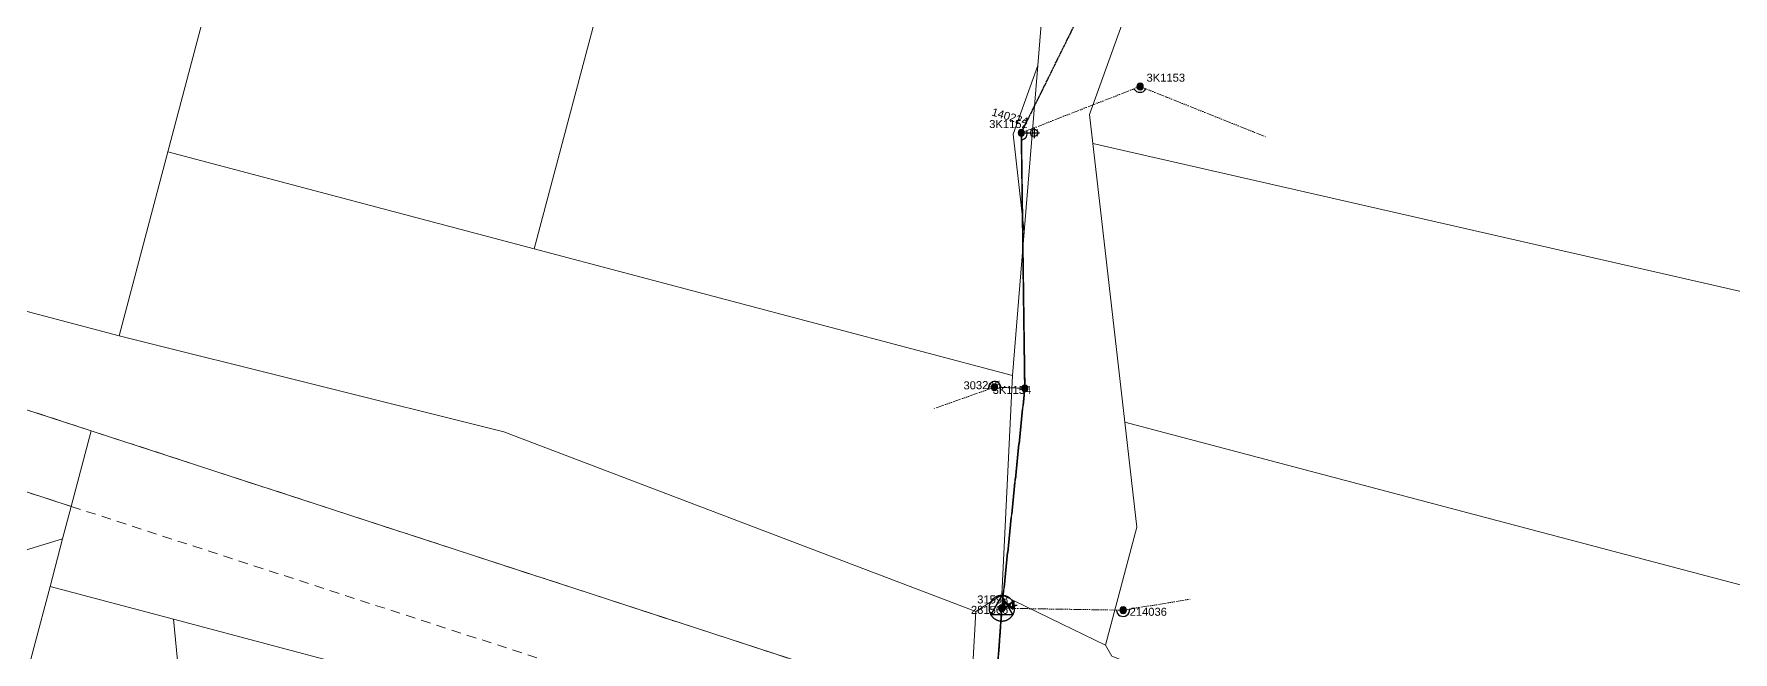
# Model space of a CAD drawing. Header units: metres. Extents: x 256054 to 262066, y 6173540 to 6179224.
# Drawn here: x 258471 to 259002, y 6175337 to 6175530 of the extents above; entities that cross this region are included whole.
import ezdxf
from ezdxf.enums import TextEntityAlignment as Align

# ---------------------------------------------------------------- set-up
doc = ezdxf.new("R2010")
doc.units = ezdxf.units.M
for name, pattern in [('Cable Exist OH', [1, 1, 0]), ('Dash', [5, 3, -2]), ('DASHED', [19.05, 12.7, -6.35]), ('PHANTOMX2', [5.6, 2.5, -0.5, 0.15, -0.5, 0.15, -0.5, 0.15, -0.5, 0.15, -0.5])]:
    doc.linetypes.add(name, pattern=pattern)
doc.layers.get('0').update_dxf_attribs({"color": 6})
for name, color, linetype, lineweight in [('Cadastre Easements_SP_EXT', 96, 'DASHED', 15), ('Cadastre Land Parcels_SP_EXT', 96, 'Continuous', 15), ('Cadastre Roads_SP_EXT', 54, 'Continuous', 15), ('Mains_HV_EXT', 13, 'Continuous', 25), ('Mains_LV_EXT', 163, 'Continuous', 25), ('Services_SP_EXT', 42, 'PHANTOMX2', 20)]:
    doc.layers.add(name, color=color, linetype=linetype, lineweight=lineweight)
for name, color, linetype in [('Equip_LV_EXT', 7, 'Continuous'), ('Equip_SP_SL_EXT', 7, 'Continuous'), ('OH_Details_SP_MISC', 7, 'Continuous'), ('Sub_SP_TR_HV_LV_EXT', 7, 'Continuous'), ('SupportsOH_SP_TR_HV_LV_SL_EXT', 7, 'Continuous')]:
    doc.layers.add(name, color=color, linetype=linetype)
doc.styles.add('iecARIAL', font='arial.ttf', dxfattribs={"height": 2})
doc.styles.add('POLE_LABEL', font='arial.ttf', dxfattribs={"height": 2})
doc.styles.add('SL_LABEL', font='arial.ttf', dxfattribs={"height": 2})
doc.styles.get("Standard").update_dxf_attribs({"font": 'arial.ttf'})

# ---------------------------------------------------------------- blocks, each defined once
blk = doc.blocks.new('SUB_POLE_EXT')
at = {"flags": 128}
for points in [[(-0.05, 4), (-0.15, 4), (-0.25, 3.99), (-0.34, 3.99), (-0.44, 3.98), (-0.54, 3.96), (-0.64, 3.95), (-0.73, 3.93), (-0.83, 3.91), (-0.92, 3.89), (-1.02, 3.87), (-1.11, 3.84), (-1.21, 3.81), (-1.3, 3.78), (-1.39, 3.75), (-1.49, 3.71), (-1.58, 3.68), (-1.67, 3.64), (-1.75, 3.59), (-1.84, 3.55), (-1.93, 3.5), (-2.01, 3.46), (-2.1, 3.41), (-2.18, 3.35), (-2.26, 3.3), (-2.34, 3.24), (-2.42, 3.18), (-2.5, 3.12), (-2.58, 3.06), (-2.65, 3), (-2.72, 2.93), (-2.79, 2.86), (-2.86, 2.79), (-2.93, 2.72), (-3, 2.65), (-3.06, 2.58), (-3.12, 2.5), (-3.18, 2.42), (-3.24, 2.34), (-3.3, 2.26), (-3.35, 2.18), (-3.41, 2.1), (-3.46, 2.01), (-3.5, 1.93), (-3.55, 1.84), (-3.59, 1.75), (-3.64, 1.67), (-3.68, 1.58), (-3.71, 1.49), (-3.75, 1.39), (-3.78, 1.3), (-3.81, 1.21), (-3.84, 1.11), (-3.87, 1.02), (-3.89, 0.92), (-3.91, 0.83), (-3.93, 0.73), (-3.95, 0.64), (-3.96, 0.54), (-3.98, 0.44), (-3.99, 0.34), (-3.99, 0.25), (-4, 0.15), (-4, 0.05), (-4, -0.05), (-4, -0.15), (-3.99, -0.25), (-3.99, -0.34), (-3.98, -0.44), (-3.96, -0.54), (-3.95, -0.64), (-3.93, -0.73), (-3.91, -0.83), (-3.89, -0.92), (-3.87, -1.02), (-3.84, -1.11), (-3.81, -1.21), (-3.78, -1.3), (-3.75, -1.39), (-3.71, -1.49), (-3.68, -1.58), (-3.64, -1.67), (-3.59, -1.75), (-3.55, -1.84), (-3.5, -1.93), (-3.46, -2.01), (-3.41, -2.1), (-3.35, -2.18), (-3.3, -2.26), (-3.24, -2.34), (-3.18, -2.42), (-3.12, -2.5), (-3.06, -2.58), (-3, -2.65), (-2.93, -2.72), (-2.86, -2.79), (-2.79, -2.86), (-2.72, -2.93), (-2.65, -3), (-2.58, -3.06), (-2.5, -3.12), (-2.42, -3.18), (-2.34, -3.24), (-2.26, -3.3), (-2.18, -3.35), (-2.1, -3.41), (-2.01, -3.46), (-1.93, -3.5), (-1.84, -3.55), (-1.75, -3.59), (-1.67, -3.64), (-1.58, -3.68), (-1.49, -3.71), (-1.39, -3.75), (-1.3, -3.78), (-1.21, -3.81), (-1.11, -3.84), (-1.02, -3.87), (-0.92, -3.89), (-0.83, -3.91), (-0.73, -3.93), (-0.64, -3.95), (-0.54, -3.96), (-0.44, -3.98), (-0.34, -3.99), (-0.25, -3.99), (-0.15, -4), (-0.05, -4), (0.05, -4), (0.15, -4), (0.25, -3.99), (0.34, -3.99), (0.44, -3.98), (0.54, -3.96), (0.64, -3.95), (0.73, -3.93), (0.83, -3.91), (0.92, -3.89), (1.02, -3.87), (1.11, -3.84), (1.21, -3.81), (1.3, -3.78), (1.39, -3.75), (1.49, -3.71), (1.58, -3.68), (1.67, -3.64), (1.75, -3.59), (1.84, -3.55), (1.93, -3.5), (2.01, -3.46), (2.1, -3.41), (2.18, -3.35), (2.26, -3.3), (2.34, -3.24), (2.42, -3.18), (2.5, -3.12), (2.58, -3.06), (2.65, -3), (2.72, -2.93), (2.79, -2.86), (2.86, -2.79), (2.93, -2.72), (3, -2.65), (3.06, -2.58), (3.12, -2.5), (3.18, -2.42), (3.24, -2.34), (3.3, -2.26), (3.35, -2.18), (3.41, -2.1), (3.46, -2.01), (3.5, -1.93), (3.55, -1.84), (3.59, -1.75), (3.64, -1.67), (3.68, -1.58), (3.71, -1.49), (3.75, -1.39), (3.78, -1.3), (3.81, -1.21), (3.84, -1.11), (3.87, -1.02), (3.89, -0.92), (3.91, -0.83), (3.93, -0.73), (3.95, -0.64), (3.96, -0.54), (3.98, -0.44), (3.99, -0.34), (3.99, -0.25), (4, -0.15), (4, -0.05), (4, 0.05), (4, 0.15), (3.99, 0.25), (3.99, 0.34), (3.98, 0.44), (3.96, 0.54), (3.95, 0.64), (3.93, 0.73), (3.91, 0.83), (3.89, 0.92), (3.87, 1.02), (3.84, 1.11), (3.81, 1.21), (3.78, 1.3), (3.75, 1.39), (3.71, 1.49), (3.68, 1.58), (3.64, 1.67), (3.59, 1.75), (3.55, 1.84), (3.5, 1.93), (3.46, 2.01), (3.41, 2.1), (3.35, 2.18), (3.3, 2.26), (3.24, 2.34), (3.18, 2.42), (3.12, 2.5), (3.06, 2.58), (3, 2.65), (2.93, 2.72), (2.86, 2.79), (2.79, 2.86), (2.72, 2.93), (2.65, 3), (2.58, 3.06), (2.5, 3.12), (2.42, 3.18), (2.34, 3.24), (2.26, 3.3), (2.18, 3.35), (2.1, 3.41), (2.01, 3.46), (1.93, 3.5), (1.84, 3.55), (1.75, 3.59), (1.67, 3.64), (1.58, 3.68), (1.49, 3.71), (1.39, 3.75), (1.3, 3.78), (1.21, 3.81), (1.11, 3.84), (1.02, 3.87), (0.92, 3.89), (0.83, 3.91), (0.73, 3.93), (0.64, 3.95), (0.54, 3.96), (0.44, 3.98), (0.34, 3.99), (0.25, 3.99), (0.15, 4), (0.05, 4)], [(0, 4), (-3.46, -2), (3.46, -2)]]:
    blk.add_lwpolyline(points, close=True, dxfattribs=at)
at = {"flags": 8}
blk.add_attdef('ASSET_NUM', text='', height=2.5, dxfattribs=at).set_placement((0, 7), align=Align.MIDDLE_CENTER)
for tag, flags, p in [('STREET_CODE', 9, (-1.38, 1.45)), ('NO_PHASES', 9, (-1.38, 1.05)), ('OPERATED_BY', 9, (-1.38, 0.65)), ('MAINTAINED_BY', 9, (-1.38, 0.45)), ('ORIENTATION', 9, (-1.38, 0.25)), ('OWNED_BY', 9, (-1.38, 0.05)), ('CONSTRUCTED_VOLTAGE', 9, (-1.13, 0.75)), ('OPERATING_VOLTAGE', 9, (-1.13, 0.35)), ('STATE', 9, (-1.38, -0.35)), ('USAGE', 9, (-1.38, -0.75)), ('LEGEND', 9, (-1.38, -0.95)), ('SUBURB', 9, (-1.38, -1.15)), ('STREETNAME', 9, (-1.38, -1.35)), ('LOCATION', 9, (-1.38, -1.55)), ('NOTES', 9, (-1.38, -1.75)), ('Z', 1, (-1.38, -1.95)), ('SECONDARY_VOLTAGE', 9, (-1.13, -0.65)), ('SUBSTATION_TYPE', 9, (-1.13, -1.05))]:
    blk.add_attdef(tag, text='', height=0.1, dxfattribs=dict(flags=flags)).set_placement(p, align=Align.MIDDLE_LEFT)
blk = doc.blocks.new('LV_OH_LINKS_DISTFUSE_EXT')
for p, q in [((0, 0), (0.96, 0)), ((3.84, 0), (4.8, 0))]:
    blk.add_line(p, q)
blk.add_lwpolyline([(3.84, -1.2), (3.84, 1.2), (0.96, -1.2), (0.96, 1.2)], close=True)
at = {"flags": 9}
for tag, p in [('ACTUAL_STATUS', (0, 0)), ('CONSTRUCTED_VOLTAGE', (0, -0.2)), ('OPERATING_VOLTAGE', (0, -0.6)), ('ORIENTATION', (0, -0.8)), ('OWNED_BY', (0, -1)), ('STATE', (0, -1.2)), ('SWITCH_TYPE', (0, -1.4)), ('NO_PHASES', (0, -0.4)), ('USAGE', (0, -1.6)), ('NOTES', (0, -1.8))]:
    blk.add_attdef(tag, text='', height=0.2, dxfattribs=at).set_placement(p, align=Align.MIDDLE_LEFT)
at = {"flags": 1}
blk.add_attdef('Z', (0, 0), '', height=0.2, dxfattribs=at)
blk = doc.blocks.new('SL_LANTERN_EXT')
at = {"flags": 9}
for tag, p in [('LRATECODE', (-7.4, 0)), ('LOUTREACHVOCAB', (-7.2, 0)), ('LOUTREACH', (-7, 0)), ('LANTNUMBER', (-6.6, 0)), ('LNEW', (-6.4, 0)), ('LMASTVOCAB', (-6.2, 0)), ('LMAST', (-6, 0)), ('LLAMPVOCAB', (-5.8, 0)), ('LLAMP', (-5.6, 0)), ('LEXIST', (-5.4, 0)), ('LCHARGE3PERCENT', (-5.2, 0)), ('LCHARGE3', (-5, 0)), ('LCHARGE2PERCENT', (-4.8, 0)), ('LCHARGE2', (-4.6, 0)), ('LCHARGE1PERCENT', (-4.4, 0)), ('LCHARGE1', (-4.2, 0)), ('LCATEGORY', (-4, 0)), ('LBRACKETVOCAB', (-3.8, 0)), ('LBRACKET', (-3.6, 0)), ('LKINGHEIGHT', (-3.4, 0)), ('CREPLACE', (-3.2, 0)), ('CREMOVE', (-3, 0)), ('CNUMBER', (-2.8, 0)), ('CNEW', (-2.6, 0)), ('CEXIST', (-2.4, 0)), ('USAGE', (-2.2, 0)), ('STATE', (-2, 0)), ('OWNED_BY', (-1.8, 0)), ('ORIENTATION', (-1.6, 0)), ('OPERATING_VOLTAGE', (-1.4, 0)), ('NO_PHASES', (-1.2, 0)), ('LANTERN_TYPE', (-1, 0)), ('LANTERN_PURPOSE', (-0.8, 0)), ('CONTROL_TYPE', (-0.6, 0)), ('CONSTRUCTED_VOLTAGE', (-0.4, 0))]:
    blk.add_attdef(tag, text='', height=0.001, rotation=270, dxfattribs=at).set_placement(p, align=Align.MIDDLE_LEFT)
for tag, p in [('LREMOVE', (0, -7.6)), ('LREPLACE', (0, -7.8)), ('LTYPE', (0, -8)), ('LTYPEVOCAB', (0, -8.2)), ('LEGEND', (0, -8.4)), ('SUBURB', (0, -8.6)), ('STREETNAME', (0, -8.8)), ('LOCATION', (0, -9)), ('NOTES', (0, -9.2)), ('MAINTAINED_BY', (0, -9.86))]:
    blk.add_attdef(tag, text='', height=0.001, dxfattribs=at).set_placement(p, align=Align.MIDDLE_LEFT)
blk.add_attdef('OPERATED_BY', (0, -9.61), '', height=0.001, dxfattribs=at)
blk.add_wipeout([(5.69, 0), (5.06, -1.06), (4, -1.69), (2.94, -1.06), (2.31, 0), (2.94, 1.06), (4, 1.69), (5.06, 1.06)])
for p, q in [((0, 0), (4, 0)), ((2.94, 1.06), (3.2, 0.8)), ((4, 1.69), (4, 0)), ((5.06, 1.06), (4.8, 0.8)), ((2.94, -1.06), (3.2, -0.8)), ((4, 0), (5.69, 0)), ((4, 0), (4, -1.69)), ((5.06, -1.06), (4.8, -0.8))]:
    blk.add_line(p, q)
blk.add_circle((4, 0), 1.12)
at = {"style": 'SL_LABEL', "flags": 9}
blk.add_attdef('STREET_CODE', text='', height=0.001, rotation=270, dxfattribs=at).set_placement((0, 0), align=Align.MIDDLE_LEFT)
at = {"flags": 1}
blk.add_attdef('Z', (0, 0), '', height=0.001, rotation=270, dxfattribs=at)
at = {"width": 0.9}
blk.add_attdef('LNUMBER', text='', height=1, dxfattribs=at).set_placement((7, -1), align=Align.MIDDLE_LEFT)
blk = doc.blocks.new('POLE_EXT')
blk.add_hatch(color=256).paths.add_polyline_path([(-1, 0, 1), (1, 0, 1)])
blk.add_lwpolyline([(-1, 0, 1), (1, 0, 1)], format="xyb", close=True)
at = {"flags": 8}
blk.add_attdef('pNumber', text='', height=2, dxfattribs=at).set_placement((2.5, 2.5), align=Align.MIDDLE_CENTER)
at = {"style": 'POLE_LABEL', "flags": 9}
for tag, p in [('STRUCTURE_PLANT_NUMBER', (1.35, 0.03)), ('STREET_CODE', (1.35, -0.2))]:
    blk.add_attdef(tag, text='', height=0.2, dxfattribs=at).set_placement(p, align=Align.MIDDLE_LEFT)
at = {"flags": 9}
for tag, p in [('OWNED_BY', (1.35, -0.4)), ('SPECIAL_USE', (1.35, -0.8)), ('STATE', (1.35, -1)), ('cLV', (1.35, -1.4)), ('hDepth', (1.35, -1.6)), ('hDia', (1.35, -1.8)), ('cHV', (1.35, -2)), ('cLinedev', (1.35, -3.4)), ('pExisting', (1.35, -3.8)), ('pFooting', (1.35, -4.4)), ('pNew', (1.35, -4.6)), ('pRelocate', (1.35, -5)), ('pRemove', (1.35, -5.2)), ('pReplace', (1.35, -5.4)), ('PARENT', (1.35, -0.6)), ('USAGE', (1.35, -1.2)), ('LBRACKET', (1.35, -2.2)), ('LExisting', (1.35, -2.4)), ('LANTNUMBER', (1.35, -2.6)), ('LOther', (1.35, -2.8)), ('LRemove', (1.35, -3)), ('LEGEND', (1.35, -3.2)), ('LOCATION', (1.35, -3.6)), ('PFNUMBER', (1.35, -4)), ('NEWPFNUMBER', (1.35, -4.2)), ('pStay', (1.35, -5.6)), ('pType', (1.35, -5.8)), ('cspan', (1.35, -6)), ('STREETNAME', (1.35, -6.2)), ('SUBURB', (1.35, -6.4)), ('OPERATED_BY', (1.36, -7.01)), ('NOTES', (1.35, -6.6)), ('MAINTAINED_BY', (1.36, -6.81))]:
    blk.add_attdef(tag, text='', height=0.2, dxfattribs=at).set_placement(p, align=Align.MIDDLE_LEFT)
at = {"flags": 1}
blk.add_attdef('Z', (1.35, -7.33), '', height=0.2, dxfattribs=at)

msp = doc.modelspace()

# ---------------------------------------------------------------- linework, layer by layer
at = {"layer": 'Cadastre Easements_SP_EXT', "linetype": 'Dash'}
msp.add_lwpolyline([(258768.16, 6175310.63), (258762.9, 6175316.42), (258730.3, 6175327.05), (258488.86, 6175405.79), (258403.22, 6175433.63), (258373.92, 6175443.16), (258367, 6175445.33), (258341.93, 6175450.11), (258333.09, 6175451.12), (258304.23, 6175454.39), (258171.55, 6175469.46), (258170.96, 6175469.52), (258159, 6175460.87), (258155.73, 6175445.14), (258337.87, 6175425.93), (258360.51, 6175421.47), (258482.61, 6175382.18), (258765.88, 6175290.09), (258768.16, 6175310.63)], close=True, dxfattribs=at)
at = {"layer": 'Cadastre Land Parcels_SP_EXT', "linetype": 'Continuous'}
for points in [[(258825.94, 6175634.71), (258835.92, 6175662.42), (258829.8, 6175668.73), (258710.42, 6175629.88), (258707.38, 6175630.49), (258686.32, 6175544.47), (258650.86, 6175551.62), (258627.25, 6175462.64), (258776.67, 6175423.04), (258780.33, 6175467.94), (258776.85, 6175498.41), (258784.59, 6175519.9), (258787.86, 6175559.77), (258810.14, 6175607.99), (258825.94, 6175634.71)], [(258650.86, 6175551.62), (258641.51, 6175553.5), (258662.57, 6175639.53), (258573.7, 6175657.45), (258555.06, 6175652.59), (258512.84, 6175492.96), (258627.25, 6175462.64), (258650.86, 6175551.62)], [(258512.84, 6175492.96), (258555.06, 6175652.59), (258454.43, 6175626.38), (258410.06, 6175458.61), (258497.62, 6175435.44), (258512.84, 6175492.96)], [(259087.65, 6175539.59), (259002.36, 6175561.95), (258836.98, 6175605.31), (258800.75, 6175504.64), (258801.79, 6175495.55), (259060.37, 6175436.54), (259087.65, 6175539.59)], [(258784.59, 6175519.9), (258776.85, 6175498.41), (258780.33, 6175467.94), (258784.59, 6175519.9)], [(258773.34, 6175354.6), (258776.67, 6175423.04), (258627.25, 6175462.64), (258512.84, 6175492.96), (258497.62, 6175435.44), (258617.72, 6175405.47), (258765.25, 6175349.33), (258773.34, 6175354.6)], [(259060.37, 6175436.54), (258801.79, 6175495.55), (258803.86, 6175477.52), (258811.75, 6175408.53), (259037.2, 6175348.98), (259060.37, 6175436.54)], [(258403.22, 6175433.63), (258373.92, 6175443.16), (258367, 6175445.33), (258341.93, 6175450.11), (258333.09, 6175451.12), (258328.11, 6175427.15), (258322.49, 6175400.04), (258324.79, 6175399.93), (258346.2, 6175393.8), (258352.24, 6175422.93), (258367.55, 6175419.6), (258374.88, 6175417.22), (258397.85, 6175409.75), (258421.48, 6175402.06), (258447.01, 6175393.76), (258482.61, 6175382.18), (258488.86, 6175405.79), (258403.22, 6175433.63)], [(259037.2, 6175348.98), (258811.75, 6175408.53), (258815.51, 6175375.66), (258805.75, 6175338.78), (258807.77, 6175335.4), (258927.09, 6175288.41), (258985.91, 6175273.46), (259014.02, 6175261.41), (259037.2, 6175348.98)], [(258765.16, 6175283.54), (258765.88, 6175290.09), (258768.16, 6175310.63), (258762.9, 6175316.42), (258730.3, 6175327.05), (258488.86, 6175405.79), (258482.61, 6175382.18), (258479.93, 6175372.03), (258476, 6175357.2), (258514.56, 6175346.97), (258566.26, 6175333.25), (258614.58, 6175320.43), (258639.22, 6175313.9), (258695.76, 6175298.89), (258764.28, 6175280.72), (258765.16, 6175283.54)], [(258521.24, 6175278.04), (258521.04, 6175280.16), (258520.3, 6175287.75), (258514.56, 6175346.97), (258476, 6175357.2), (258470.92, 6175337.97), (258466.31, 6175320.58), (258458.64, 6175291.55), (258491.48, 6175282.84), (258514.67, 6175276.69), (258521.55, 6175274.86), (258521.24, 6175278.04)], [(258562.87, 6175267), (258563.37, 6175276.64), (258566.26, 6175333.25), (258514.56, 6175346.97), (258520.3, 6175287.75), (258521.04, 6175280.16), (258521.24, 6175278.04), (258521.55, 6175274.86), (258548.49, 6175267.72), (258562.72, 6175263.94), (258562.87, 6175267)]]:
    msp.add_lwpolyline(points, close=True, dxfattribs=at)
for points in [[(258436.54, 6175358.87), (258479.93, 6175372.03), (258479.93, 6175372.03), (258482.61, 6175382.18), (258447.01, 6175393.76)], [(258470.92, 6175337.97), (258476, 6175357.2), (258476, 6175357.2), (258479.93, 6175372.03), (258436.54, 6175358.87)]]:
    msp.add_lwpolyline(points, dxfattribs=at)
at = {"layer": 'Cadastre Roads_SP_EXT', "linetype": 'Continuous'}
msp.add_lwpolyline([(258764.27, 6175332.7), (258764.27, 6175332.72), (258765.25, 6175349.33), (258617.72, 6175405.47), (258497.62, 6175435.44), (258410.06, 6175458.61), (258353.11, 6175473.69), (258311.58, 6175479.76), (258177.81, 6175499.3), (258174.43, 6175484.62), (258174.38, 6175484.41), (258170.96, 6175469.52), (258171.55, 6175469.46), (258304.23, 6175454.39), (258333.09, 6175451.12), (258341.93, 6175450.11), (258367, 6175445.33), (258373.92, 6175443.16), (258403.22, 6175433.63), (258488.86, 6175405.79), (258730.3, 6175327.05), (258762.9, 6175316.42), (258764.27, 6175332.7)], close=True, dxfattribs=at)
at = {"layer": 'Mains_HV_EXT', "linetype": 'Cable Exist OH'}
msp.add_lwpolyline([(258773.36, 6175350.36), (258768.26, 6175279.51), (258745.24, 6175192.88)], dxfattribs=at)
at = {"layer": 'Mains_LV_EXT', "linetype": 'Continuous'}
for points in [[(258814.63, 6175512.62, 0.595698), (258818.34, 6175512.64)], [(258779.48, 6175496.69, 0.519937), (258781.11, 6175499.49)], [(258773.1, 6175419.34, 1.074477), (258769.22, 6175418.77)], [(258809.15, 6175349.8, 1.027255), (258813.31, 6175350.09)]]:
    msp.add_lwpolyline(points, format="xyb", dxfattribs=at)
at = {"layer": 'Mains_LV_EXT', "linetype": 'Cable Exist OH'}
for points in [[(258780.54, 6175419.11), (258773.36, 6175350.36)], [(258773.36, 6175350.36), (258768.26, 6175279.51)]]:
    msp.add_lwpolyline(points, dxfattribs=at)
at = {"layer": 'OH_Details_SP_MISC', "color": 7, "linetype": 'Continuous', "flags": 128}
msp.add_lwpolyline([(258768.26, 6175279.51), (258773.36, 6175350.36)], dxfattribs=at)
at = {"layer": 'Services_SP_EXT'}
for points in [[(258816.56, 6175513.35), (258856.07, 6175497.52)], [(258771.03, 6175419.41), (258751.87, 6175412.64)], [(258780.53, 6175419.07), (258771.03, 6175419.41)], [(258773.36, 6175350.36), (258811.28, 6175349.76)], [(258811.28, 6175349.76), (258832.23, 6175353.19)]]:
    msp.add_lwpolyline(points, dxfattribs=at)

# ---------------------------------------------------------------- block references
at = {"layer": 'Equip_LV_EXT'}
for p in [(258772.95, 6175351.27), (258773.36, 6175351.35)]:
    msp.add_blockref('LV_OH_LINKS_DISTFUSE_EXT', p, dxfattribs=at)
at = {"layer": 'Sub_SP_TR_HV_LV_EXT'}
ref = msp.add_blockref('SUB_POLE_EXT', (258773.36, 6175350.36), dxfattribs=at)
ref.add_attrib('ASSET_NUM', '31598', dxfattribs={"layer": '0', "height": 2.5}).set_placement((258775.36, 6175351.11), align=Align.BOTTOM_RIGHT)
at = {"layer": 'SupportsOH_SP_TR_HV_LV_SL_EXT'}
ref = msp.add_blockref('POLE_EXT', (258816.56, 6175513.35), dxfattribs=at)
ref.add_attrib('ASSET_NUM', '3K1153', dxfattribs={"layer": '0', "height": 2.5, "style": 'POLE_LABEL'}).set_placement((258818.56, 6175514.1), align=Align.BOTTOM_LEFT)
ref = msp.add_blockref('POLE_EXT', (258771.03, 6175419.41), dxfattribs=at)
ref.add_attrib('ASSET_NUM', '303245', dxfattribs={"layer": '0', "height": 2.5, "rotation": 1, "style": 'POLE_LABEL'}).set_placement((258773.03, 6175420.16), align=Align.MIDDLE_RIGHT)
ref = msp.add_blockref('POLE_EXT', (258780.53, 6175419.07), dxfattribs=at)
ref.add_attrib('ASSET_NUM', '3K1154', dxfattribs={"layer": '0', "height": 2.5, "style": 'POLE_LABEL'}).set_placement((258782.53, 6175419.82), align=Align.TOP_RIGHT)
ref = msp.add_blockref('POLE_EXT', (258773.36, 6175350.36), dxfattribs=at)
ref.add_attrib('ASSET_NUM', '281566', dxfattribs={"layer": '0', "height": 2.5, "style": 'POLE_LABEL'}).set_placement((258775.36, 6175351.11), align=Align.TOP_RIGHT)
ref = msp.add_blockref('POLE_EXT', (258811.28, 6175349.76), dxfattribs=at)
ref.add_attrib('ASSET_NUM', '214036', dxfattribs={"layer": '0', "height": 2.5, "style": 'POLE_LABEL'}).set_placement((258813.28, 6175350.51), align=Align.TOP_LEFT)

# ---------------------------------------------------------------- next in the draw order: block references
at = {"layer": 'Equip_SP_SL_EXT'}
ref = msp.add_blockref('SL_LANTERN_EXT', (258779.44, 6175498.86), dxfattribs=at)
ref.add_attrib('ASSET_NUM', '140224', dxfattribs={"layer": '0', "height": 2.5, "rotation": 343.8125, "style": 'iecARIAL'}).set_placement((258780.94, 6175500.36), align=Align.BOTTOM_RIGHT)

# ---------------------------------------------------------------- next in the draw order: linework, layer by layer
at = {"layer": 'Cadastre Roads_SP_EXT', "linetype": 'Continuous'}
msp.add_lwpolyline([(258815.51, 6175375.66), (258811.75, 6175408.53), (258803.86, 6175477.52), (258801.79, 6175495.55), (258800.75, 6175504.64), (258836.98, 6175605.31), (258843.73, 6175624.33), (258850.64, 6175643.81), (258862.55, 6175662.48), (258846.9, 6175662.44), (258835.92, 6175662.42), (258825.94, 6175634.71), (258810.14, 6175607.99), (258787.86, 6175559.77), (258784.59, 6175519.9), (258780.33, 6175467.94), (258776.67, 6175423.04), (258773.34, 6175354.6), (258791.98, 6175345.5), (258805.75, 6175338.78), (258815.51, 6175375.66)], close=True, dxfattribs=at)
at = {"layer": 'Mains_HV_EXT', "linetype": 'Cable Exist OH'}
msp.add_lwpolyline([(258773.36, 6175350.36), (258780.53, 6175419.07), (258779.46, 6175498.9), (258834.42, 6175610.24), (258873.42, 6175686.84)], dxfattribs=at)
at = {"layer": 'Mains_LV_EXT', "linetype": 'Cable Exist OH'}
msp.add_lwpolyline([(258779.44, 6175498.86), (258780.53, 6175419.07)], dxfattribs=at)
at = {"layer": 'Services_SP_EXT'}
msp.add_lwpolyline([(258779.44, 6175498.86), (258816.56, 6175513.35)], dxfattribs=at)

# ---------------------------------------------------------------- next in the draw order: block references
at = {"layer": 'SupportsOH_SP_TR_HV_LV_SL_EXT'}
ref = msp.add_blockref('POLE_EXT', (258779.44, 6175498.86), dxfattribs=at)
ref.add_attrib('ASSET_NUM', '3K1152', dxfattribs={"layer": '0', "height": 2.5, "style": 'POLE_LABEL'}).set_placement((258781.44, 6175499.61), align=Align.BOTTOM_RIGHT)

doc.saveas('drawing.dxf')
